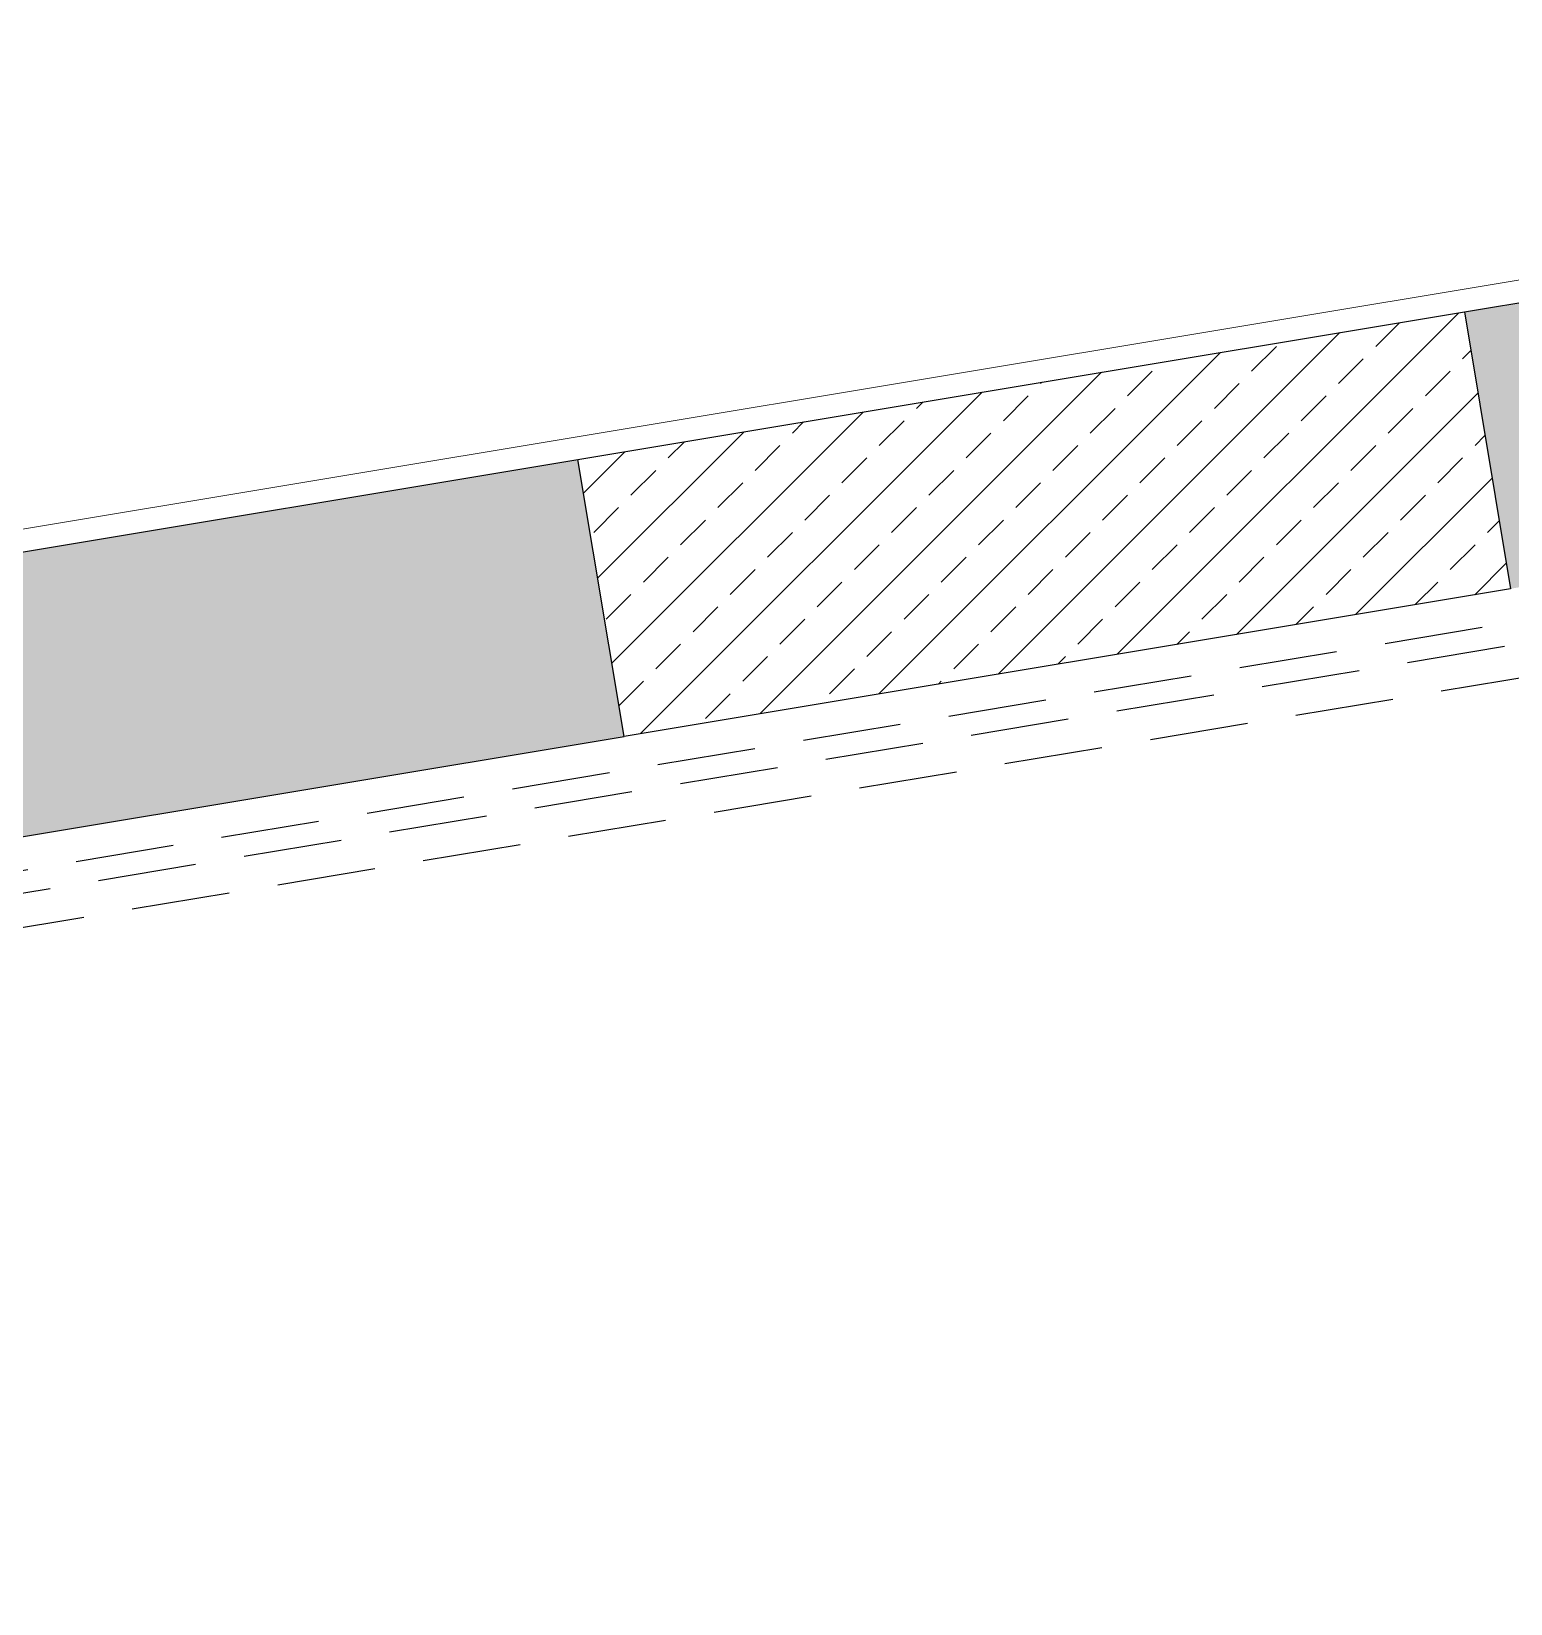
# Model space of a CAD drawing. Header units: millimetres. Extents: x 809 to 8159, y 33 to 4533.
# Drawn here: x 6626.6 to 6758.2, y 1172.9 to 1312.9 of the extents above; entities that cross this region are included whole.
import ezdxf

# ---------------------------------------------------------------- set-up
doc = ezdxf.new("R2010")
doc.units = ezdxf.units.MM
doc.linetypes.add('DASHED', pattern=[19.05, 12.7, -6.35])
doc.linetypes.add('HIDDEN', pattern=[0.375, 0.25, -0.125])
for name, color, linetype, lineweight in [('B.A.TARAMA', 124, 'DASHED', 15), ('BETONARME', 3, 'Continuous', 25), ('Sıva', 1, 'Continuous', 0), ('TEZGAH', 7, 'Continuous', 0)]:
    doc.layers.add(name, color=color, linetype=linetype, lineweight=lineweight)

# ---------------------------------------------------------------- blocks, each defined once
blk = doc.blocks.new('trthrttrtrthrth')
at = {"layer": 'B.A.TARAMA'}
h = blk.add_hatch(dxfattribs=at)
h.set_pattern_fill('ANSI33', color=256, style=0)
h.set_pattern_definition([(45, (0, -5000), (-4.4901281, 4.4901281), []), (45, (4.49, -5000), (-4.4901281, 4.4901281), [3.175, -1.5875])])
h.paths.add_polyline_path([(39174.51, -16795.84), (39144.51, -16795.84), (39144.51, -17230.86), (39170.4, -17226.55), (39174.51, -17251.21)])
h.paths.add_polyline_path([(39115.33, -17261.07), (39111.22, -17236.41), (38910.49, -17269.87), (38914.6, -17294.53)])
h.paths.add_polyline_path([(38831.58, -17283.02), (38709.86, -17303.31), (38713.97, -17327.97), (38835.69, -17307.68)])
h.paths.add_polyline_path([(38630.95, -17316.46), (38313.53, -17369.36), (38317.64, -17394.02), (38635.06, -17341.12)])
h.paths.add_polyline_path([(38238.73, -17407.17), (38234.62, -17382.51), (37983.53, -17424.36), (37987.64, -17449.02)])
h.paths.add_polyline_path([(37578.24, -17517.26), (37574.13, -17492.6), (37223.04, -17551.11), (37227.15, -17575.77)])
h.paths.add_polyline_path([(37148.24, -17588.92), (37144.13, -17564.26), (37043.2, -17581.08), (37047.22, -17605.76)])
h.paths.add_polyline_path([(36964.29, -17594.24), (36743.11, -17631.1), (36747.22, -17655.76), (36968.3, -17618.91)])
h.paths.add_polyline_path([(35928.85, -17766.81), (35549.23, -17830.08), (35553.34, -17854.74), (35932.96, -17791.47)])
h.paths.add_polyline_path([(35474.43, -17867.89), (35470.32, -17843.23), (34891.95, -17939.62), (34896.06, -17964.28)])
h.paths.add_polyline_path([(34614.38, -17555.81), (34584.79, -17560.79), (34645.49, -17924.94), (34675.07, -17919.96)])
h.paths.add_polyline_path([(33725.19, -15836.27), (33700.53, -15840.38), (33724.13, -15982.01), (33748.79, -15977.9)])
h.paths.add_polyline_path([(33621.34, -15213.2), (33596.68, -15217.31), (33639.82, -15476.13), (33664.48, -15472.02)])
h.paths.add_polyline_path([(34607.56, -15003.01), (34607.56, -14977.71), (33608.23, -15134.53), (33612.34, -15159.19)])
h.paths.add_polyline_path([(35882.56, -14802.93), (35882.56, -14777.63), (34667.56, -14968.29), (34667.56, -14993.6)])
h.paths.add_polyline_path([(39174.51, -16060.93), (39144.51, -16060.93), (39144.51, -16285.84), (39174.51, -16285.84)])
h.paths.add_polyline_path([(39174.51, -15580.93), (39144.51, -15580.93), (39144.51, -15970.93), (39174.51, -15970.93)])
h.paths.add_polyline_path([(39174.51, -15125.93), (39144.51, -15125.93), (39144.51, -15490.93), (39174.51, -15490.93)])
h.paths.add_polyline_path([(39174.51, -14528.2), (39144.51, -14528.2), (39144.51, -15035.93), (39174.51, -15035.93)])
h.paths.add_polyline_path([(34313.56, -16030.93), (34313.56, -16060.93), (34276.56, -16060.93), (34276.56, -16060.93), (34380.16, -16061.03), (34542.65, -17036), (34567.31, -17031.89), (34405.5, -16061.03), (34427.56, -16060.93), (34427.56, -16030.93)])
h.paths.add_polyline_path([(34137.56, -16060.93), (34137.56, -16030.93), (33757.63, -16030.93), (33748.79, -15977.9), (33724.13, -15982.01), (33737.29, -16060.93)])
h = blk.add_hatch(dxfattribs=at)
h.set_pattern_fill('ANSI33', color=256, scale=25, style=0, pattern_type=0)
h.set_pattern_definition([(45, (32415.317, -18322.9636), (-4.4194174, 4.4194174), []), (45, (32419.736, -18322.9636), (-4.4194174, 4.4194174), [3.125, -1.5625])])
h.paths.add_polyline_path([(38630.95, -17316.46), (38709.86, -17303.31), (38713.97, -17327.97), (38635.06, -17341.12)], flags=0)
at = {"layer": 'BETONARME'}
for p, q in [((38709.86, -17303.31), (38831.58, -17283.02)), ((38313.53, -17369.36), (38630.95, -17316.46)), ((38317.64, -17394.02), (38635.06, -17341.12))]:
    blk.add_line(p, q, dxfattribs=at)
at = {"layer": 'BETONARME', "elevation": 0}
blk.add_lwpolyline([(38630.95, -17316.46), (38709.86, -17303.31), (38713.97, -17327.97), (38635.06, -17341.12)], close=True, dxfattribs=at)

msp = doc.modelspace()

# ---------------------------------------------------------------- linework, layer by layer
at = {"layer": 'Sıva'}
msp.add_line((6851.79, 1306.27), (4008.83, 832.44), dxfattribs=at)
at = {"layer": 'TEZGAH', "color": 0, "linetype": 'HIDDEN', "lineweight": -2, "ltscale": 35, "elevation": 0}
for points in [[(7218.79, 4151.09), (7226.78, 4151.55), (7226.78, 1333.29), (2696.35, 578.21), (2533.63, 1554.5), (2577.72, 1561.85), (2417.64, 2522.35), (1774.78, 2522.35), (1618.53, 3459.82), (4176.6, 3861.03)], [(7218.79, 4148.09), (7223.78, 4148.37), (7223.78, 1335.83), (2698.81, 581.67), (2537.08, 1552.03), (2581.17, 1559.38), (2420.18, 2525.35), (1777.32, 2525.35), (1621.99, 3457.33), (4195.96, 3861.03)], [(7218.79, 4146.08), (7221.78, 4146.25), (7221.78, 1337.52), (2700.46, 583.97), (2539.38, 1550.39), (2583.47, 1557.74), (2421.87, 2527.35), (1779.02, 2527.35), (1624.3, 3455.66), (4208.87, 3861.03)]]:
    msp.add_lwpolyline(points, dxfattribs=at)

# ---------------------------------------------------------------- block references
at = {"layer": 'TEZGAH', "color": 0, "linetype": 'HIDDEN', "lineweight": -2, "ltscale": 35}
msp.add_blockref('trthrttrtrthrth', (-31955.73, 18591.27), dxfattribs=at)

doc.saveas('drawing.dxf')
